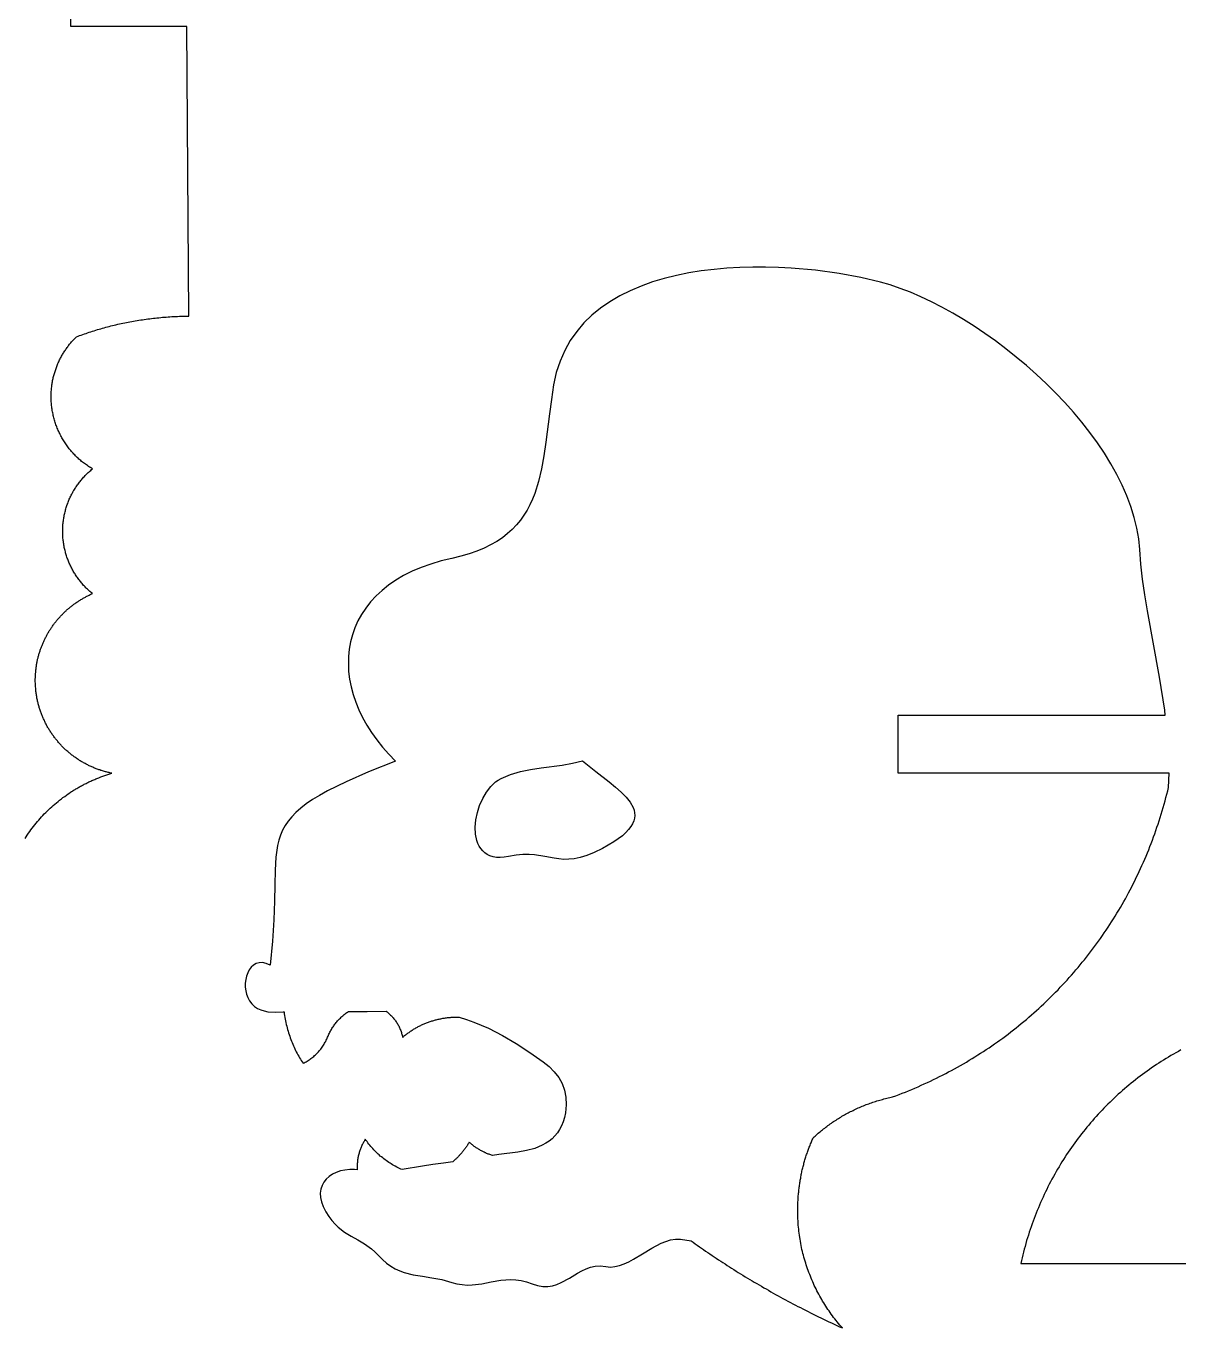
# Model space of a CAD drawing. Extents: x 25 to 747, y 34 to 1185.
# Drawn here: x 432.3 to 554, y 902.4 to 1039.8 of the extents above; entities that cross this region are included whole.
import ezdxf

# ---------------------------------------------------------------- set-up
doc = ezdxf.new("R2010")
doc.units = 0
doc.layers.add('Default_Layer', color=1, linetype='CONTINUOUS')

msp = doc.modelspace()

# ---------------------------------------------------------------- linework, layer by layer
at = {"layer": 'Default_Layer'}
for points in [[(432.24, 954.09), (432.36, 954.28), (432.48, 954.46), (432.6, 954.64), (432.73, 954.82), (432.86, 955), (432.99, 955.18), (433.12, 955.35), (433.26, 955.53), (433.4, 955.7), (433.54, 955.87), (433.68, 956.03), (433.82, 956.2), (433.97, 956.36), (434.12, 956.52), (434.27, 956.68), (434.42, 956.84), (434.58, 956.99), (434.74, 957.14), (434.9, 957.29), (435.06, 957.44), (435.22, 957.59), (435.39, 957.73), (435.55, 957.87), (435.72, 958.01), (435.89, 958.15), (436.07, 958.28), (436.24, 958.41), (436.42, 958.54), (436.6, 958.67), (436.78, 958.79), (436.96, 958.92), (437.05, 958.98), (437.15, 959.04), (437.24, 959.1), (437.33, 959.16), (437.43, 959.21), (437.52, 959.27), (437.61, 959.33), (437.71, 959.38), (437.8, 959.44), (437.9, 959.49), (438, 959.55), (438.09, 959.6), (438.19, 959.66), (438.29, 959.71), (438.39, 959.76), (438.49, 959.81), (438.58, 959.86), (438.68, 959.91), (438.78, 959.96), (438.88, 960.01), (438.98, 960.06), (439.08, 960.11), (439.19, 960.15), (439.29, 960.2), (439.39, 960.24), (439.49, 960.29), (439.59, 960.33), (439.7, 960.38), (439.8, 960.42), (439.91, 960.46), (440.01, 960.5), (440.11, 960.54), (440.22, 960.58), (440.33, 960.62), (440.43, 960.66), (440.54, 960.7), (440.64, 960.74), (440.75, 960.77), (440.86, 960.81), (440.97, 960.84), (441.07, 960.88), (441.18, 960.91), (441.29, 960.94), (441.4, 960.98), (441.3, 961), (441.2, 961.02), (441.1, 961.04), (441, 961.06), (440.9, 961.09), (440.81, 961.11), (440.71, 961.14), (440.61, 961.17), (440.51, 961.19), (440.42, 961.22), (440.32, 961.25), (440.23, 961.28), (440.13, 961.32), (440.04, 961.35), (439.94, 961.38), (439.85, 961.42), (439.75, 961.45), (439.66, 961.49), (439.57, 961.52), (439.48, 961.56), (439.39, 961.6), (439.29, 961.64), (439.2, 961.68), (439.11, 961.72), (439.02, 961.76), (438.94, 961.81), (438.85, 961.85), (438.76, 961.9), (438.67, 961.94), (438.58, 961.99), (438.5, 962.03), (438.41, 962.08), (438.33, 962.13), (438.24, 962.18), (438.16, 962.23), (438.07, 962.28), (437.99, 962.33), (437.91, 962.39), (437.83, 962.44), (437.74, 962.49), (437.66, 962.55), (437.58, 962.61), (437.5, 962.66), (437.42, 962.72), (437.34, 962.78), (437.27, 962.84), (437.19, 962.9), (437.11, 962.96), (437.04, 963.02), (436.96, 963.08), (436.89, 963.14), (436.81, 963.2), (436.74, 963.27), (436.66, 963.33), (436.59, 963.4), (436.52, 963.46), (436.45, 963.53), (436.38, 963.6), (436.31, 963.66), (436.24, 963.73), (436.17, 963.8), (436.1, 963.87), (436.04, 963.94), (435.97, 964.01), (435.9, 964.09), (435.84, 964.16), (435.77, 964.23), (435.71, 964.31), (435.65, 964.38), (435.59, 964.45), (435.52, 964.53), (435.46, 964.61), (435.4, 964.68), (435.34, 964.76), (435.29, 964.84), (435.23, 964.92), (435.17, 965), (435.11, 965.08), (435.06, 965.16), (435, 965.24), (434.95, 965.32), (434.9, 965.4), (434.84, 965.48), (434.79, 965.57), (434.74, 965.65), (434.69, 965.74), (434.64, 965.82), (434.59, 965.91), (434.55, 965.99), (434.5, 966.08), (434.45, 966.17), (434.41, 966.25), (434.36, 966.34), (434.32, 966.43), (434.28, 966.52), (434.24, 966.61), (434.2, 966.7), (434.16, 966.79), (434.12, 966.88), (434.08, 966.97), (434.04, 967.06), (434, 967.15), (433.97, 967.25), (433.93, 967.34), (433.9, 967.43), (433.87, 967.53), (433.84, 967.62), (433.8, 967.72), (433.77, 967.81), (433.74, 967.91), (433.72, 968), (433.69, 968.1), (433.66, 968.2), (433.64, 968.29), (433.61, 968.39), (433.59, 968.49), (433.57, 968.59), (433.54, 968.69), (433.52, 968.79), (433.5, 968.89), (433.48, 968.99), (433.47, 969.09), (433.45, 969.19), (433.43, 969.29), (433.42, 969.39), (433.4, 969.49), (433.39, 969.59), (433.38, 969.7), (433.37, 969.82), (433.36, 969.95), (433.35, 970.08), (433.34, 970.21), (433.33, 970.35), (433.33, 970.49), (433.32, 970.63), (433.32, 970.77), (433.32, 970.87), (433.32, 970.96), (433.33, 971.06), (433.33, 971.15), (433.33, 971.25), (433.34, 971.34), (433.34, 971.43), (433.35, 971.53), (433.36, 971.62), (433.37, 971.72), (433.38, 971.81), (433.39, 971.9), (433.4, 971.99), (433.41, 972.09), (433.42, 972.18), (433.43, 972.27), (433.45, 972.36), (433.46, 972.45), (433.48, 972.55), (433.5, 972.64), (433.51, 972.73), (433.53, 972.82), (433.55, 972.91), (433.57, 973), (433.59, 973.09), (433.61, 973.17), (433.64, 973.26), (433.66, 973.35), (433.68, 973.44), (433.71, 973.53), (433.73, 973.62), (433.76, 973.7), (433.79, 973.79), (433.82, 973.88), (433.84, 973.96), (433.87, 974.05), (433.9, 974.13), (433.94, 974.22), (433.97, 974.3), (434, 974.39), (434.03, 974.47), (434.07, 974.55), (434.1, 974.64), (434.14, 974.72), (434.17, 974.8), (434.21, 974.89), (434.25, 974.97), (434.29, 975.05), (434.33, 975.13), (434.36, 975.21), (434.41, 975.29), (434.45, 975.37), (434.49, 975.45), (434.53, 975.53), (434.57, 975.61), (434.62, 975.68), (434.66, 975.76), (434.71, 975.84), (434.75, 975.92), (434.8, 975.99), (434.85, 976.07), (434.9, 976.14), (434.95, 976.22), (434.99, 976.29), (435.04, 976.37), (435.1, 976.44), (435.15, 976.51), (435.2, 976.59), (435.25, 976.66), (435.3, 976.73), (435.36, 976.8), (435.41, 976.87), (435.47, 976.94), (435.52, 977.01), (435.58, 977.08), (435.64, 977.15), (435.69, 977.22), (435.75, 977.28), (435.81, 977.35), (435.87, 977.42), (435.93, 977.48), (435.99, 977.55), (436.05, 977.62), (436.11, 977.68), (436.18, 977.74), (436.24, 977.81), (436.3, 977.87), (436.37, 977.93), (436.43, 977.99), (436.5, 978.06), (436.56, 978.12), (436.63, 978.18), (436.7, 978.24), (436.76, 978.29), (436.83, 978.35), (436.9, 978.41), (436.97, 978.47), (437.04, 978.52), (437.11, 978.58), (437.18, 978.64), (437.25, 978.69), (437.32, 978.75), (437.39, 978.8), (437.47, 978.85), (437.54, 978.9), (437.61, 978.96), (437.69, 979.01), (437.76, 979.06), (437.84, 979.11), (437.91, 979.16), (437.99, 979.21), (438.06, 979.25), (438.14, 979.3), (438.22, 979.35), (438.3, 979.39), (438.37, 979.44), (438.45, 979.48), (438.53, 979.53), (438.61, 979.57), (438.69, 979.61), (438.77, 979.66), (438.85, 979.7), (438.94, 979.74), (439.02, 979.78), (439.1, 979.82), (439.18, 979.86), (439.27, 979.89), (439.35, 979.93), (439.26, 980), (439.17, 980.08), (439.08, 980.16), (439, 980.23), (438.91, 980.31), (438.83, 980.39), (438.74, 980.47), (438.66, 980.55), (438.58, 980.64), (438.5, 980.72), (438.42, 980.8), (438.35, 980.89), (438.27, 980.98), (438.19, 981.07), (438.12, 981.16), (438.05, 981.25), (437.98, 981.34), (437.91, 981.43), (437.84, 981.52), (437.77, 981.62), (437.7, 981.71), (437.64, 981.81), (437.57, 981.9), (437.51, 982), (437.45, 982.1), (437.39, 982.2), (437.33, 982.3), (437.28, 982.4), (437.22, 982.5), (437.16, 982.6), (437.11, 982.71), (437.06, 982.81), (437.01, 982.92), (436.96, 983.02), (436.91, 983.13), (436.87, 983.24), (436.82, 983.35), (436.78, 983.45), (436.74, 983.56), (436.7, 983.67), (436.66, 983.79), (436.62, 983.9), (436.59, 984.01), (436.55, 984.12), (436.52, 984.24), (436.49, 984.35), (436.46, 984.47), (436.43, 984.58), (436.41, 984.7), (436.38, 984.81), (436.36, 984.93), (436.34, 985.05), (436.32, 985.17), (436.3, 985.29), (436.28, 985.41), (436.27, 985.53), (436.25, 985.65), (436.24, 985.77), (436.23, 985.89), (436.23, 986.01), (436.22, 986.14), (436.22, 986.26), (436.21, 986.38), (436.21, 986.51), (436.21, 986.63), (436.22, 986.75), (436.22, 986.88), (436.23, 987), (436.23, 987.12), (436.24, 987.24), (436.25, 987.36), (436.27, 987.49), (436.28, 987.61), (436.3, 987.73), (436.32, 987.84), (436.34, 987.96), (436.36, 988.08), (436.38, 988.2), (436.41, 988.32), (436.43, 988.43), (436.46, 988.55), (436.49, 988.66), (436.52, 988.78), (436.55, 988.89), (436.59, 989), (436.62, 989.12), (436.66, 989.23), (436.7, 989.34), (436.74, 989.45), (436.78, 989.56), (436.82, 989.67), (436.87, 989.78), (436.91, 989.88), (436.96, 989.99), (437.01, 990.1), (437.06, 990.2), (437.11, 990.31), (437.16, 990.41), (437.22, 990.51), (437.28, 990.61), (437.33, 990.72), (437.39, 990.82), (437.45, 990.92), (437.51, 991.01), (437.57, 991.11), (437.64, 991.21), (437.7, 991.3), (437.77, 991.4), (437.84, 991.49), (437.91, 991.59), (437.98, 991.68), (438.05, 991.77), (438.12, 991.86), (438.19, 991.95), (438.27, 992.04), (438.35, 992.12), (438.42, 992.21), (438.5, 992.29), (438.58, 992.38), (438.66, 992.46), (438.74, 992.54), (438.83, 992.62), (438.91, 992.7), (439, 992.78), (439.08, 992.86), (439.17, 992.93), (439.26, 993.01), (439.35, 993.08), (439.24, 993.15), (439.13, 993.22), (439.03, 993.28), (438.92, 993.35), (438.82, 993.43), (438.71, 993.5), (438.61, 993.57), (438.51, 993.65), (438.41, 993.72), (438.31, 993.8), (438.21, 993.88), (438.12, 993.96), (438.02, 994.04), (437.93, 994.13), (437.84, 994.21), (437.75, 994.3), (437.65, 994.38), (437.57, 994.47), (437.48, 994.56), (437.39, 994.65), (437.31, 994.74), (437.22, 994.84), (437.14, 994.93), (437.06, 995.03), (436.98, 995.12), (436.9, 995.22), (436.82, 995.32), (436.75, 995.42), (436.67, 995.52), (436.6, 995.62), (436.53, 995.72), (436.46, 995.83), (436.39, 995.93), (436.32, 996.04), (436.26, 996.15), (436.19, 996.25), (436.13, 996.36), (436.07, 996.47), (436.01, 996.58), (435.95, 996.7), (435.9, 996.81), (435.84, 996.92), (435.79, 997.04), (435.74, 997.15), (435.69, 997.27), (435.64, 997.39), (435.59, 997.51), (435.54, 997.63), (435.5, 997.75), (435.46, 997.87), (435.42, 997.99), (435.38, 998.11), (435.34, 998.23), (435.31, 998.36), (435.27, 998.48), (435.24, 998.61), (435.21, 998.73), (435.19, 998.86), (435.16, 998.99), (435.13, 999.12), (435.11, 999.25), (435.09, 999.38), (435.07, 999.51), (435.05, 999.64), (435.04, 999.76), (435.03, 999.89), (435.02, 1000.01), (435.01, 1000.15), (435, 1000.28), (434.99, 1000.42), (434.99, 1000.56), (434.99, 1000.7), (434.99, 1000.81), (434.99, 1000.93), (435, 1001.04), (435, 1001.16), (435.01, 1001.27), (435.02, 1001.39), (435.03, 1001.5), (435.04, 1001.62), (435.05, 1001.73), (435.06, 1001.84), (435.08, 1001.95), (435.1, 1002.07), (435.11, 1002.18), (435.13, 1002.29), (435.15, 1002.4), (435.18, 1002.51), (435.2, 1002.62), (435.22, 1002.73), (435.25, 1002.83), (435.28, 1002.94), (435.31, 1003.05), (435.34, 1003.16), (435.37, 1003.26), (435.4, 1003.37), (435.44, 1003.47), (435.47, 1003.58), (435.51, 1003.68), (435.55, 1003.78), (435.58, 1003.89), (435.62, 1003.99), (435.67, 1004.09), (435.71, 1004.19), (435.75, 1004.29), (435.8, 1004.39), (435.84, 1004.49), (435.89, 1004.59), (435.94, 1004.69), (435.99, 1004.78), (436.04, 1004.88), (436.09, 1004.97), (436.15, 1005.07), (436.2, 1005.16), (436.26, 1005.26), (436.31, 1005.35), (436.37, 1005.44), (436.43, 1005.53), (436.49, 1005.62), (436.55, 1005.71), (436.61, 1005.8), (436.68, 1005.89), (436.74, 1005.97), (436.8, 1006.06), (436.87, 1006.15), (436.94, 1006.23), (437.01, 1006.31), (437.08, 1006.4), (437.15, 1006.48), (437.22, 1006.56), (437.29, 1006.64), (437.36, 1006.72), (437.44, 1006.8), (437.51, 1006.88), (437.59, 1006.95), (437.66, 1007.03), (437.83, 1007.09), (438, 1007.15), (438.16, 1007.21), (438.33, 1007.27), (438.5, 1007.33), (438.67, 1007.39), (438.84, 1007.45), (439.01, 1007.51), (439.18, 1007.56), (439.35, 1007.62), (439.52, 1007.67), (439.7, 1007.73), (439.87, 1007.78), (440.05, 1007.83), (440.22, 1007.88), (440.4, 1007.93), (440.58, 1007.98), (440.75, 1008.03), (440.93, 1008.08), (441.11, 1008.12), (441.29, 1008.17), (441.47, 1008.21), (441.65, 1008.26), (441.83, 1008.3), (442.02, 1008.34), (442.2, 1008.38), (442.38, 1008.42), (442.57, 1008.46), (442.75, 1008.5), (442.94, 1008.54), (443.12, 1008.57), (443.31, 1008.61), (443.49, 1008.64), (443.68, 1008.68), (443.87, 1008.71), (444.06, 1008.74), (444.25, 1008.77), (444.44, 1008.8), (444.63, 1008.83), (444.82, 1008.86), (445.01, 1008.88), (445.2, 1008.91), (445.39, 1008.93), (445.58, 1008.96), (445.78, 1008.98), (445.97, 1009), (446.16, 1009.02), (446.36, 1009.04), (446.55, 1009.06), (446.75, 1009.08), (446.94, 1009.09), (447.14, 1009.11), (447.33, 1009.12), (447.53, 1009.14), (447.73, 1009.15), (447.92, 1009.16), (448.12, 1009.17), (448.32, 1009.18), (448.52, 1009.19), (448.71, 1009.19), (448.91, 1009.2), (449.11, 1009.2), (449.31, 1009.21), (449.51, 1009.21), (449.3, 1039.77), (437.07, 1039.77), (437.07, 1045.92)], [(554.19, 931.78), (553.92, 931.63), (553.66, 931.49), (553.39, 931.34), (553.13, 931.18), (552.87, 931.03), (552.62, 930.87), (552.36, 930.71), (552.1, 930.55), (551.85, 930.39), (551.6, 930.23), (551.35, 930.06), (551.1, 929.89), (550.86, 929.72), (550.61, 929.54), (550.37, 929.37), (550.13, 929.19), (549.89, 929.01), (549.65, 928.83), (549.41, 928.64), (549.18, 928.46), (548.94, 928.27), (548.71, 928.08), (548.48, 927.89), (548.25, 927.69), (548.03, 927.49), (547.8, 927.3), (547.58, 927.1), (547.36, 926.89), (547.14, 926.69), (546.92, 926.48), (546.71, 926.28), (546.49, 926.07), (546.28, 925.85), (546.07, 925.64), (545.87, 925.42), (545.66, 925.21), (545.46, 924.99), (545.25, 924.77), (545.05, 924.54), (544.86, 924.32), (544.66, 924.09), (544.47, 923.86), (544.27, 923.63), (544.08, 923.4), (543.9, 923.17), (543.71, 922.93), (543.53, 922.7), (543.34, 922.46), (543.17, 922.22), (542.99, 921.97), (542.81, 921.73), (542.64, 921.49), (542.47, 921.24), (542.3, 920.99), (542.13, 920.74), (541.97, 920.49), (541.8, 920.23), (541.64, 919.98), (541.49, 919.72), (541.33, 919.46), (541.18, 919.2), (541.02, 918.94), (540.87, 918.68), (540.73, 918.42), (540.58, 918.15), (540.44, 917.88), (540.3, 917.61), (540.16, 917.34), (540.03, 917.07), (539.89, 916.8), (539.76, 916.53), (539.64, 916.25), (539.51, 915.97), (539.39, 915.69), (539.26, 915.41), (539.15, 915.13), (539.03, 914.85), (538.92, 914.57), (538.8, 914.28), (538.69, 913.99), (538.59, 913.71), (538.48, 913.42), (538.38, 913.13), (538.28, 912.84), (538.19, 912.54), (538.09, 912.25), (538, 911.95), (537.91, 911.66), (537.83, 911.36), (537.74, 911.06), (537.66, 910.76), (537.58, 910.46), (537.51, 910.16), (537.44, 909.85), (537.36, 909.55), (537.3, 909.24), (680.37, 909.24)]]:
    msp.add_lwpolyline(points, dxfattribs=at)
for points in [[(502.51, 911.65), (502.72, 911.49), (502.94, 911.33), (503.16, 911.18), (503.38, 911.02), (503.6, 910.87), (503.82, 910.72), (504.04, 910.56), (504.27, 910.41), (504.49, 910.26), (504.72, 910.1), (504.94, 909.95), (505.17, 909.8), (505.4, 909.65), (505.63, 909.5), (505.86, 909.35), (506.09, 909.2), (506.32, 909.05), (506.55, 908.9), (506.79, 908.75), (507.02, 908.6), (507.26, 908.45), (507.49, 908.3), (507.73, 908.15), (507.97, 908.01), (508.21, 907.86), (508.45, 907.71), (508.7, 907.57), (508.94, 907.42), (509.18, 907.28), (509.43, 907.13), (509.68, 906.99), (509.92, 906.85), (510.17, 906.7), (510.42, 906.56), (510.67, 906.42), (510.93, 906.27), (511.18, 906.13), (511.43, 905.99), (511.69, 905.85), (511.95, 905.71), (512.2, 905.57), (512.46, 905.43), (512.72, 905.29), (512.98, 905.15), (513.25, 905.01), (513.51, 904.87), (513.78, 904.73), (514.04, 904.6), (514.31, 904.46), (514.58, 904.32), (514.85, 904.19), (515.12, 904.05), (515.39, 903.91), (515.66, 903.78), (515.94, 903.64), (516.21, 903.51), (516.49, 903.38), (516.77, 903.24), (517.05, 903.11), (517.33, 902.98), (517.61, 902.84), (517.9, 902.71), (518.18, 902.58), (518.47, 902.45), (518.33, 902.6), (518.2, 902.76), (518.06, 902.92), (517.93, 903.08), (517.8, 903.24), (517.67, 903.4), (517.55, 903.57), (517.42, 903.73), (517.3, 903.9), (517.18, 904.07), (517.06, 904.24), (516.95, 904.41), (516.83, 904.58), (516.72, 904.75), (516.61, 904.93), (516.5, 905.11), (516.39, 905.28), (516.29, 905.46), (516.18, 905.64), (516.08, 905.82), (515.98, 906.01), (515.88, 906.19), (515.79, 906.38), (515.69, 906.56), (515.6, 906.75), (515.51, 906.94), (515.42, 907.13), (515.34, 907.32), (515.25, 907.52), (515.17, 907.71), (515.09, 907.9), (515.02, 908.1), (514.94, 908.3), (514.87, 908.5), (514.8, 908.69), (514.73, 908.89), (514.66, 909.1), (514.6, 909.3), (514.54, 909.5), (514.48, 909.71), (514.42, 909.91), (514.37, 910.12), (514.31, 910.32), (514.26, 910.53), (514.21, 910.74), (514.17, 910.95), (514.13, 911.16), (514.08, 911.37), (514.05, 911.59), (514.01, 911.8), (513.98, 912.01), (513.94, 912.23), (513.91, 912.44), (513.89, 912.66), (513.86, 912.88), (513.84, 913.1), (513.82, 913.31), (513.81, 913.53), (513.79, 913.75), (513.78, 913.97), (513.77, 914.2), (513.77, 914.42), (513.76, 914.64), (513.76, 914.86), (513.76, 914.99), (513.76, 915.12), (513.76, 915.25), (513.77, 915.38), (513.77, 915.51), (513.78, 915.64), (513.78, 915.77), (513.79, 915.89), (513.79, 916.02), (513.8, 916.15), (513.81, 916.28), (513.82, 916.4), (513.83, 916.53), (513.84, 916.66), (513.86, 916.78), (513.87, 916.91), (513.88, 917.03), (513.9, 917.16), (513.91, 917.29), (513.93, 917.41), (513.95, 917.53), (513.97, 917.66), (513.98, 917.78), (514, 917.91), (514.02, 918.03), (514.05, 918.15), (514.07, 918.27), (514.09, 918.4), (514.11, 918.52), (514.14, 918.64), (514.16, 918.76), (514.19, 918.88), (514.21, 919), (514.24, 919.12), (514.27, 919.24), (514.3, 919.36), (514.33, 919.48), (514.36, 919.59), (514.39, 919.71), (514.42, 919.83), (514.45, 919.95), (514.49, 920.06), (514.52, 920.18), (514.56, 920.29), (514.59, 920.41), (514.63, 920.52), (514.66, 920.64), (514.7, 920.75), (514.74, 920.87), (514.78, 920.98), (514.82, 921.09), (514.86, 921.2), (514.9, 921.31), (514.94, 921.42), (514.98, 921.53), (515.02, 921.64), (515.07, 921.75), (515.11, 921.86), (515.16, 921.97), (515.2, 922.08), (515.25, 922.19), (515.29, 922.29), (515.34, 922.4), (515.39, 922.5), (515.5, 922.6), (515.6, 922.7), (515.71, 922.8), (515.82, 922.9), (515.93, 922.99), (516.04, 923.09), (516.15, 923.18), (516.26, 923.27), (516.38, 923.36), (516.49, 923.45), (516.61, 923.54), (516.72, 923.63), (516.84, 923.72), (516.95, 923.81), (517.07, 923.89), (517.19, 923.98), (517.31, 924.06), (517.43, 924.15), (517.55, 924.23), (517.67, 924.31), (517.8, 924.39), (517.92, 924.47), (518.05, 924.55), (518.17, 924.63), (518.3, 924.7), (518.42, 924.78), (518.55, 924.85), (518.68, 924.92), (518.81, 925), (518.94, 925.07), (519.07, 925.14), (519.2, 925.21), (519.33, 925.28), (519.46, 925.34), (519.6, 925.41), (519.73, 925.47), (519.87, 925.54), (520, 925.6), (520.14, 925.66), (520.28, 925.72), (520.41, 925.78), (520.55, 925.84), (520.69, 925.9), (520.83, 925.95), (520.97, 926.01), (521.11, 926.06), (521.25, 926.11), (521.4, 926.16), (521.54, 926.21), (521.68, 926.26), (521.83, 926.31), (521.98, 926.36), (522.12, 926.4), (522.27, 926.45), (522.42, 926.49), (522.56, 926.53), (522.71, 926.57), (522.86, 926.61), (523.01, 926.65), (523.16, 926.69), (523.31, 926.73), (523.47, 926.76), (523.62, 926.79), (523.77, 926.83), (524.11, 926.95), (524.45, 927.08), (524.79, 927.21), (525.12, 927.34), (525.46, 927.48), (525.79, 927.62), (526.12, 927.76), (526.46, 927.9), (526.78, 928.05), (527.11, 928.19), (527.44, 928.34), (527.76, 928.5), (528.09, 928.65), (528.41, 928.81), (528.73, 928.97), (529.05, 929.13), (529.37, 929.29), (529.68, 929.46), (530, 929.63), (530.31, 929.8), (530.62, 929.97), (530.93, 930.15), (531.24, 930.32), (531.55, 930.5), (531.85, 930.69), (532.16, 930.87), (532.46, 931.06), (532.76, 931.25), (533.06, 931.44), (533.35, 931.63), (533.65, 931.82), (533.94, 932.02), (534.24, 932.22), (534.53, 932.42), (534.82, 932.63), (535.1, 932.83), (535.39, 933.04), (535.67, 933.25), (535.95, 933.46), (536.23, 933.68), (536.51, 933.9), (536.79, 934.11), (537.06, 934.33), (537.34, 934.56), (537.61, 934.78), (537.88, 935.01), (538.15, 935.24), (538.41, 935.47), (538.68, 935.7), (538.94, 935.93), (539.2, 936.17), (539.46, 936.41), (539.72, 936.65), (539.97, 936.89), (540.22, 937.14), (540.47, 937.38), (540.72, 937.63), (540.97, 937.88), (541.22, 938.13), (541.46, 938.39), (541.7, 938.64), (541.94, 938.9), (542.18, 939.16), (542.41, 939.42), (542.65, 939.68), (542.88, 939.95), (543.11, 940.22), (543.34, 940.48), (543.56, 940.75), (543.78, 941.03), (544.01, 941.3), (544.22, 941.58), (544.44, 941.85), (544.66, 942.13), (544.87, 942.41), (545.08, 942.69), (545.29, 942.98), (545.5, 943.26), (545.7, 943.55), (545.9, 943.84), (546.1, 944.13), (546.3, 944.42), (546.5, 944.72), (546.69, 945.01), (546.88, 945.31), (547.07, 945.61), (547.26, 945.91), (547.44, 946.21), (547.62, 946.52), (547.8, 946.82), (547.98, 947.13), (548.16, 947.44), (548.33, 947.74), (548.5, 948.06), (548.67, 948.37), (548.84, 948.68), (549, 949), (549.16, 949.32), (549.32, 949.63), (549.48, 949.96), (549.63, 950.28), (549.79, 950.6), (549.94, 950.92), (550.08, 951.25), (550.23, 951.58), (550.37, 951.91), (550.51, 952.24), (550.65, 952.57), (550.79, 952.9), (550.92, 953.23), (551.05, 953.57), (551.18, 953.91), (551.3, 954.25), (551.42, 954.59), (551.54, 954.93), (551.66, 955.27), (551.78, 955.61), (551.89, 955.96), (552, 956.3), (552.11, 956.65), (552.21, 957), (552.32, 957.35), (552.42, 957.7), (552.51, 958.05), (552.61, 958.4), (552.7, 958.76), (552.79, 959.11), (552.88, 959.47), (552.95, 960.97), (524.34, 960.97), (524.34, 967.11), (552.54, 967.11), (552.48, 967.62), (551.92, 971.12), (550.66, 978.1), (550.38, 979.79), (550.15, 981.44), (549.96, 983.03), (549.84, 984.57), (549.73, 985.7), (549.54, 986.83), (549.27, 987.97), (548.91, 989.11), (548.49, 990.24), (547.99, 991.38), (547.43, 992.51), (546.8, 993.63), (546.12, 994.75), (545.38, 995.85), (544.59, 996.94), (543.75, 998.01), (542.86, 999.06), (541.94, 1000.1), (540.97, 1001.11), (539.98, 1002.1), (538.95, 1003.06), (537.9, 1003.99), (536.82, 1004.89), (535.73, 1005.76), (534.62, 1006.59), (533.5, 1007.39), (532.38, 1008.14), (531.24, 1008.85), (530.11, 1009.52), (528.98, 1010.15), (527.86, 1010.72), (526.75, 1011.25), (525.66, 1011.72), (524.58, 1012.13), (523.52, 1012.49), (522.49, 1012.79), (520.41, 1013.28), (518.12, 1013.7), (515.65, 1014.04), (513.05, 1014.27), (511.72, 1014.34), (510.37, 1014.37), (509.01, 1014.37), (507.65, 1014.34), (506.28, 1014.26), (504.93, 1014.14), (503.58, 1013.97), (502.26, 1013.76), (500.96, 1013.49), (499.68, 1013.18), (498.44, 1012.81), (497.24, 1012.38), (496.09, 1011.89), (494.99, 1011.34), (493.94, 1010.73), (492.96, 1010.05), (492.05, 1009.31), (491.2, 1008.49), (490.44, 1007.6), (489.76, 1006.63), (489.18, 1005.59), (488.68, 1004.47), (488.29, 1003.26), (488.01, 1001.97), (487.77, 1000.41), (487.57, 998.88), (487.19, 995.89), (486.98, 994.46), (486.73, 993.08), (486.41, 991.76), (486.01, 990.5), (485.77, 989.89), (485.5, 989.31), (485.2, 988.75), (484.87, 988.2), (484.5, 987.68), (484.09, 987.18), (483.64, 986.71), (483.14, 986.26), (482.6, 985.83), (482.01, 985.43), (481.36, 985.06), (480.67, 984.72), (479.91, 984.4), (479.1, 984.12), (478.22, 983.87), (477.28, 983.64), (476.13, 983.37), (475.04, 983.05), (474.02, 982.69), (473.07, 982.28), (472.18, 981.83), (471.35, 981.34), (470.59, 980.82), (469.9, 980.26), (469.27, 979.68), (468.7, 979.06), (468.19, 978.41), (467.75, 977.74), (467.36, 977.04), (467.04, 976.33), (466.78, 975.59), (466.58, 974.84), (466.44, 974.07), (466.36, 973.29), (466.35, 972.5), (466.38, 971.7), (466.48, 970.89), (466.64, 970.09), (466.85, 969.27), (467.13, 968.46), (467.46, 967.66), (467.84, 966.85), (468.29, 966.06), (468.78, 965.27), (469.34, 964.49), (469.95, 963.73), (470.61, 962.98), (471.33, 962.25), (468.49, 961.11), (466.11, 960.07), (464.15, 959.11), (463.32, 958.64), (462.57, 958.19), (461.91, 957.74), (461.32, 957.29), (460.82, 956.84), (460.37, 956.39), (460, 955.92), (459.68, 955.45), (459.41, 954.96), (459.2, 954.44), (459.02, 953.91), (458.89, 953.35), (458.71, 952.13), (458.62, 950.76), (458.58, 949.22), (458.55, 947.48), (458.49, 945.5), (458.36, 943.26), (458.11, 940.74), (457.69, 940.92), (457.3, 941), (456.95, 940.99), (456.63, 940.9), (456.35, 940.74), (456.11, 940.52), (455.9, 940.24), (455.74, 939.93), (455.61, 939.58), (455.52, 939.21), (455.48, 938.82), (455.48, 938.42), (455.52, 938.03), (455.61, 937.65), (455.74, 937.3), (455.92, 936.97), (456.18, 936.65), (456.46, 936.38), (456.77, 936.17), (457.11, 936.01), (457.47, 935.9), (457.84, 935.82), (458.64, 935.76), (459.48, 935.79), (459.56, 935.79), (459.59, 935.6), (459.62, 935.41), (459.65, 935.22), (459.68, 935.04), (459.72, 934.85), (459.76, 934.67), (459.8, 934.48), (459.85, 934.3), (459.89, 934.12), (459.94, 933.94), (460, 933.76), (460.05, 933.59), (460.11, 933.41), (460.16, 933.24), (460.22, 933.07), (460.29, 932.89), (460.35, 932.72), (460.42, 932.56), (460.49, 932.39), (460.56, 932.23), (460.63, 932.06), (460.71, 931.9), (460.79, 931.74), (460.86, 931.58), (460.95, 931.42), (461.03, 931.27), (461.11, 931.11), (461.2, 930.96), (461.29, 930.81), (461.38, 930.66), (461.47, 930.52), (461.57, 930.37), (461.68, 930.42), (461.79, 930.48), (461.89, 930.54), (462, 930.6), (462.1, 930.67), (462.2, 930.73), (462.31, 930.8), (462.4, 930.87), (462.5, 930.94), (462.59, 931.02), (462.69, 931.1), (462.78, 931.18), (462.87, 931.26), (462.96, 931.34), (463.04, 931.42), (463.12, 931.51), (463.21, 931.6), (463.28, 931.69), (463.36, 931.78), (463.44, 931.88), (463.51, 931.97), (463.58, 932.07), (463.65, 932.17), (463.72, 932.27), (463.78, 932.38), (463.84, 932.48), (463.9, 932.59), (463.96, 932.69), (464.01, 932.8), (464.07, 932.92), (464.12, 933.03), (464.16, 933.14), (464.21, 933.25), (464.25, 933.35), (464.3, 933.45), (464.35, 933.55), (464.4, 933.65), (464.45, 933.75), (464.51, 933.85), (464.56, 933.95), (464.62, 934.04), (464.68, 934.14), (464.74, 934.23), (464.8, 934.32), (464.86, 934.41), (464.93, 934.5), (465, 934.58), (465.07, 934.67), (465.14, 934.75), (465.21, 934.84), (465.28, 934.92), (465.36, 935), (465.43, 935.08), (465.51, 935.15), (465.59, 935.23), (465.67, 935.3), (465.75, 935.38), (465.83, 935.45), (465.92, 935.52), (466, 935.59), (466.09, 935.65), (466.18, 935.72), (466.27, 935.78), (466.36, 935.84), (468.34, 935.85), (470.35, 935.86), (470.43, 935.79), (470.51, 935.73), (470.59, 935.66), (470.66, 935.6), (470.74, 935.53), (470.81, 935.46), (470.89, 935.39), (470.96, 935.31), (471.02, 935.24), (471.09, 935.16), (471.16, 935.08), (471.22, 935), (471.28, 934.92), (471.34, 934.84), (471.4, 934.75), (471.46, 934.67), (471.51, 934.58), (471.56, 934.49), (471.61, 934.4), (471.66, 934.31), (471.71, 934.22), (471.75, 934.12), (471.79, 934.03), (471.83, 933.93), (471.87, 933.83), (471.91, 933.73), (471.94, 933.63), (471.97, 933.53), (472, 933.43), (472.03, 933.33), (472.05, 933.22), (472.07, 933.12), (472.15, 933.18), (472.22, 933.24), (472.29, 933.3), (472.37, 933.36), (472.44, 933.42), (472.52, 933.48), (472.59, 933.53), (472.67, 933.59), (472.75, 933.64), (472.83, 933.7), (472.91, 933.75), (472.99, 933.81), (473.07, 933.86), (473.15, 933.91), (473.23, 933.96), (473.31, 934.01), (473.39, 934.06), (473.48, 934.11), (473.56, 934.15), (473.64, 934.2), (473.73, 934.24), (473.81, 934.29), (473.9, 934.33), (473.99, 934.37), (474.07, 934.42), (474.16, 934.46), (474.25, 934.5), (474.34, 934.53), (474.43, 934.57), (474.52, 934.61), (474.61, 934.64), (474.7, 934.68), (474.79, 934.71), (474.88, 934.75), (474.98, 934.78), (475.07, 934.81), (475.16, 934.84), (475.25, 934.87), (475.35, 934.9), (475.44, 934.92), (475.54, 934.95), (475.63, 934.97), (475.73, 935), (475.83, 935.02), (475.92, 935.04), (476.02, 935.06), (476.12, 935.08), (476.21, 935.1), (476.31, 935.12), (476.41, 935.14), (476.51, 935.15), (476.61, 935.17), (476.71, 935.18), (476.81, 935.19), (476.91, 935.2), (477.01, 935.21), (477.11, 935.22), (477.21, 935.23), (477.31, 935.23), (477.42, 935.24), (477.52, 935.24), (477.62, 935.25), (477.72, 935.25), (477.83, 935.25), (477.93, 935.25), (478.03, 935.25), (478.82, 935.01), (479.6, 934.73), (481.13, 934.08), (482.61, 933.32), (484.07, 932.45), (485.5, 931.52), (486.91, 930.52), (487.54, 930.02), (488.08, 929.47), (488.54, 928.88), (488.89, 928.24), (489.15, 927.54), (489.29, 926.8), (489.33, 926), (489.25, 925.14), (489.15, 924.65), (489.02, 924.2), (488.85, 923.78), (488.64, 923.39), (488.41, 923.04), (488.14, 922.71), (487.85, 922.42), (487.52, 922.16), (487.18, 921.93), (486.81, 921.72), (486.02, 921.39), (485.15, 921.16), (484.23, 921.01), (482.21, 920.75), (481.54, 920.64), (481.45, 920.67), (481.37, 920.7), (481.28, 920.74), (481.19, 920.77), (481.11, 920.8), (481.02, 920.83), (480.94, 920.87), (480.86, 920.91), (480.78, 920.94), (480.69, 920.98), (480.61, 921.02), (480.53, 921.06), (480.45, 921.1), (480.38, 921.14), (480.3, 921.19), (480.22, 921.23), (480.15, 921.27), (480.07, 921.32), (480, 921.37), (479.92, 921.41), (479.85, 921.46), (479.78, 921.51), (479.71, 921.56), (479.64, 921.61), (479.57, 921.66), (479.5, 921.71), (479.43, 921.77), (479.36, 921.82), (479.3, 921.88), (479.23, 921.93), (479.17, 921.99), (479.1, 922.05), (479.06, 921.97), (479.01, 921.9), (478.97, 921.83), (478.92, 921.75), (478.87, 921.68), (478.82, 921.61), (478.77, 921.54), (478.72, 921.47), (478.67, 921.4), (478.62, 921.33), (478.57, 921.27), (478.52, 921.2), (478.47, 921.13), (478.42, 921.07), (478.36, 921), (478.31, 920.94), (478.26, 920.87), (478.2, 920.81), (478.15, 920.75), (478.09, 920.69), (478.03, 920.62), (477.98, 920.56), (477.92, 920.5), (477.86, 920.44), (477.8, 920.38), (477.74, 920.32), (477.68, 920.27), (477.62, 920.21), (477.56, 920.15), (477.5, 920.1), (477.43, 920.04), (477.37, 919.98), (476.38, 919.84), (475.25, 919.69), (474.16, 919.51), (472.04, 919.16), (471.89, 919.22), (471.74, 919.29), (471.59, 919.36), (471.45, 919.43), (471.3, 919.51), (471.16, 919.59), (471.02, 919.67), (470.88, 919.75), (470.75, 919.83), (470.61, 919.92), (470.48, 920.01), (470.35, 920.1), (470.22, 920.2), (470.09, 920.29), (469.97, 920.39), (469.85, 920.49), (469.72, 920.59), (469.6, 920.7), (469.49, 920.8), (469.37, 920.91), (469.26, 921.02), (469.15, 921.13), (469.04, 921.25), (468.93, 921.37), (468.82, 921.48), (468.72, 921.61), (468.62, 921.73), (468.52, 921.85), (468.42, 921.98), (468.33, 922.11), (468.24, 922.24), (468.14, 922.37), (468.09, 922.29), (468.04, 922.21), (468, 922.13), (467.95, 922.04), (467.9, 921.96), (467.86, 921.87), (467.82, 921.79), (467.78, 921.7), (467.74, 921.61), (467.7, 921.52), (467.66, 921.43), (467.63, 921.34), (467.59, 921.25), (467.56, 921.16), (467.53, 921.07), (467.5, 920.97), (467.48, 920.88), (467.45, 920.78), (467.43, 920.68), (467.4, 920.59), (467.38, 920.49), (467.36, 920.39), (467.35, 920.29), (467.33, 920.19), (467.32, 920.09), (467.31, 919.99), (467.3, 919.89), (467.29, 919.79), (467.28, 919.69), (467.28, 919.58), (467.27, 919.48), (467.27, 919.37), (467.27, 919.25), (467.28, 919.14), (467.01, 919.16), (466.49, 919.16), (465.99, 919.11), (465.51, 919.01), (465.08, 918.86), (464.68, 918.67), (464.32, 918.44), (464.01, 918.16), (463.76, 917.84), (463.57, 917.49), (463.44, 917.1), (463.39, 916.68), (463.4, 916.23), (463.5, 915.75), (463.69, 915.25), (463.97, 914.71), (464.29, 914.21), (464.61, 913.78), (464.95, 913.41), (465.28, 913.09), (465.96, 912.56), (466.66, 912.13), (467.36, 911.74), (468.07, 911.31), (468.78, 910.8), (469.14, 910.48), (469.49, 910.12), (469.94, 909.66), (470.39, 909.28), (470.84, 908.96), (471.3, 908.7), (471.77, 908.49), (472.24, 908.31), (473.19, 908.07), (474.17, 907.9), (475.17, 907.75), (476.2, 907.55), (477.26, 907.26), (477.81, 907.11), (478.36, 907.02), (478.89, 906.98), (479.4, 907), (480.42, 907.12), (481.43, 907.31), (482.44, 907.48), (482.95, 907.54), (483.48, 907.56), (484.02, 907.54), (484.57, 907.47), (485.14, 907.33), (485.73, 907.12), (486.32, 906.92), (486.87, 906.83), (487.39, 906.83), (487.89, 906.9), (488.35, 907.05), (488.81, 907.24), (489.67, 907.72), (490.54, 908.24), (490.98, 908.48), (491.43, 908.69), (491.91, 908.85), (492.4, 908.96), (492.93, 908.99), (493.5, 908.93), (493.99, 908.88), (494.48, 908.92), (494.97, 909.03), (495.45, 909.21), (495.94, 909.43), (496.42, 909.69), (497.38, 910.27), (498.35, 910.87), (499.34, 911.39), (499.84, 911.58), (500.35, 911.73), (500.87, 911.8), (501.4, 911.8), (502.51, 911.65)], [(491.74, 961.71), (492.45, 961.15), (493.86, 960.06), (494.53, 959.52), (495.14, 958.99), (495.67, 958.45), (496.09, 957.91), (496.39, 957.36), (496.49, 957.08), (496.55, 956.8), (496.56, 956.52), (496.53, 956.23), (496.46, 955.94), (496.33, 955.64), (496.15, 955.34), (495.91, 955.03), (495.62, 954.71), (495.26, 954.39), (494.35, 953.73), (493.16, 953.04), (492.3, 952.62), (491.52, 952.31), (490.82, 952.09), (490.19, 951.96), (489.61, 951.9), (489.07, 951.89), (488.55, 951.93), (488.06, 952.01), (487.07, 952.2), (486, 952.36), (485.41, 952.4), (484.76, 952.39), (484.04, 952.32), (483.23, 952.18), (482.78, 952.11), (482.35, 952.08), (481.97, 952.1), (481.61, 952.16), (481.29, 952.26), (481, 952.4), (480.75, 952.58), (480.52, 952.78), (480.32, 953.02), (480.16, 953.29), (480.02, 953.58), (479.91, 953.89), (479.78, 954.56), (479.74, 955.29), (479.81, 956.05), (479.96, 956.82), (480.2, 957.58), (480.52, 958.3), (480.91, 958.97), (481.37, 959.56), (481.89, 960.06), (482.17, 960.26), (482.46, 960.43), (482.95, 960.65), (483.45, 960.85), (484.5, 961.15), (485.58, 961.37), (486.69, 961.54), (488.92, 961.83), (490.01, 962.03), (491.06, 962.29), (491.74, 961.71)]]:
    msp.add_lwpolyline(points, close=True, dxfattribs=at)

doc.saveas('drawing.dxf')
